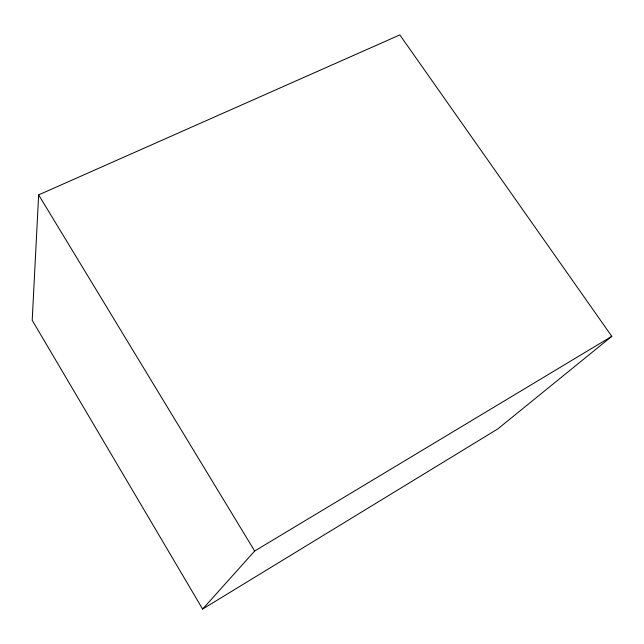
<?xml version="1.0" encoding="UTF-8"?>
<svg xmlns="http://www.w3.org/2000/svg" width="644" height="644" viewBox="0 0 644 644"><rect width="100%" height="100%" fill="white"/><g stroke="black" fill="none" stroke-linecap="round" stroke-linejoin="round"><path stroke-width="0.97" d="M38.648 194.882L32.2 320.293L202.619 609.079L497.852 428.88L611.8 336.337L399.827 34.921L38.648 194.882L254.67 551.023L202.619 609.079M254.67 551.023L611.8 336.337"/></g></svg>
